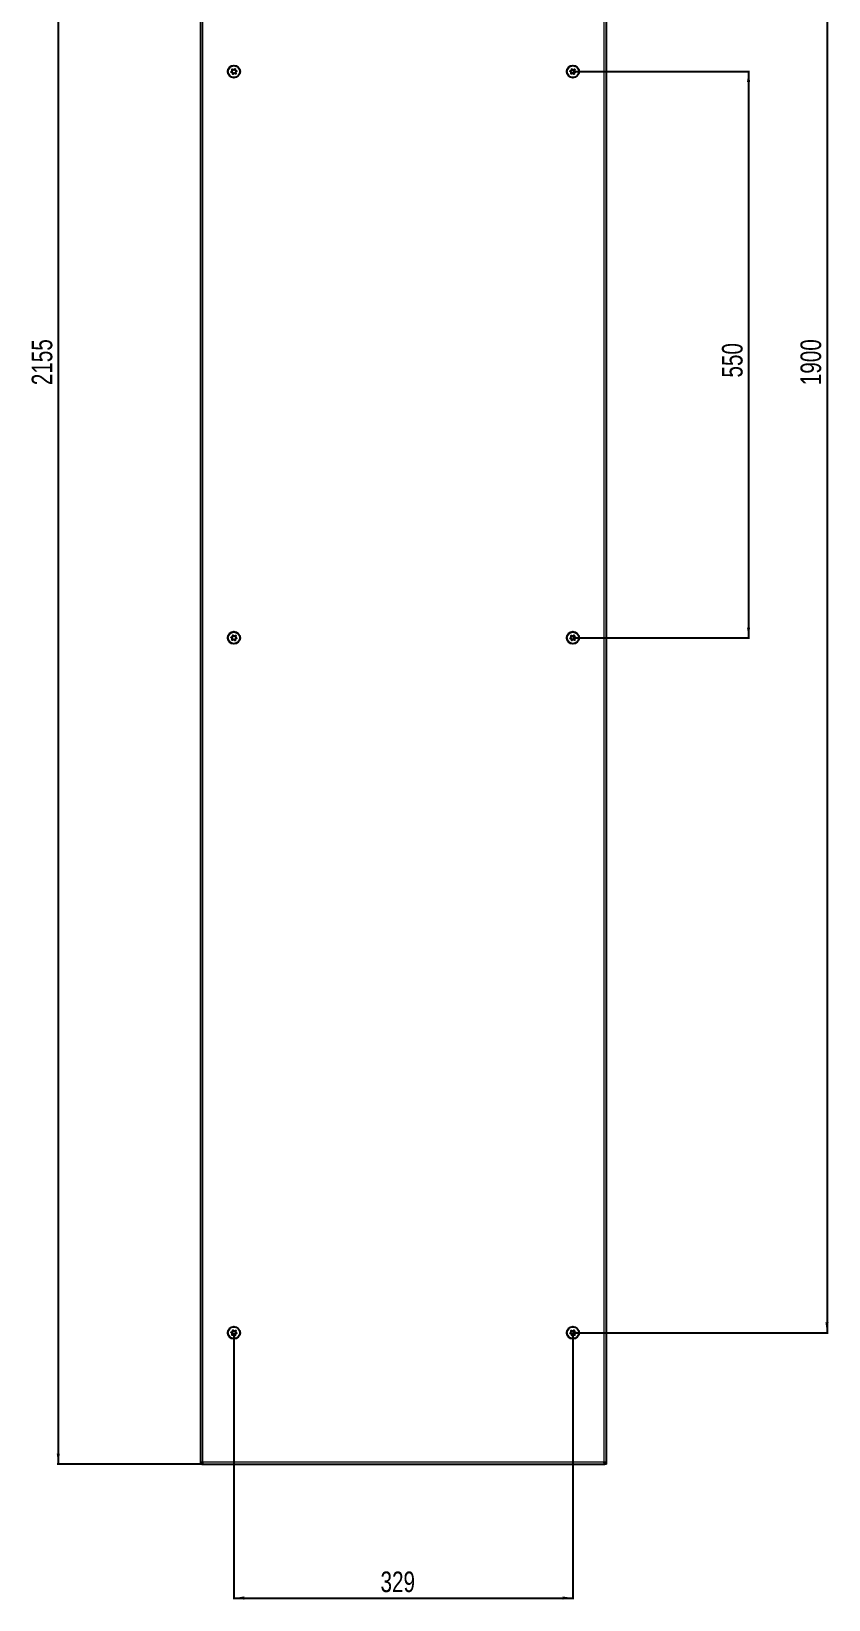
# Model space of a CAD drawing. Header units: millimetres. Extents: x -82 to 1509, y -1292 to 1206.
# Drawn here: x -82 to 692, y -1292 to 231 of the extents above; entities that cross this region are included whole.
import ezdxf

# ---------------------------------------------------------------- set-up
doc = ezdxf.new("R2010")
doc.units = ezdxf.units.MM
doc.layers.add('FORMAT', color=7, linetype='Continuous')
doc.styles.add('SLDTEXTSTYLE0', font='TXT', dxfattribs={"width": 0.75})
doc.dimstyles.new('SLDDIMSTYLE1', dxfattribs={"dimtxt": 20, "dimasz": 10, "dimexe": 0, "dimexo": 0.0625, "dimgap": 5, "dimtad": 2, "dimdec": 1, "dimrnd": 1e-09, "dimzin": 12, "dimdsep": 46, "dimtxsty": 'SLDTEXTSTYLE0', "dimsah": 1, "dimcen": 0.09, "dimadec": 0, "dimazin": 3, "dimtfac": 1, "dimtofl": 0, "dimtmove": 0, "dimatfit": 3, "dimfxl": 0, "dimfrac": 2, "dimtolj": 1, "dimtzin": 12, "dimarcsym": 0})

# ---------------------------------------------------------------- blocks, each defined once
blk = doc.blocks.new('_D_1')
at = {"layer": 'FORMAT'}
for p, q in [((81.9, 994.6), (-57.1, 994.6)), ((-56.1, 994.6), (-56.1, -1160.4)), ((81.9, -1160.4), (-57.1, -1160.4))]:
    blk.add_line(p, q, dxfattribs=at)
for points in [[(-56.1, 994.6), (-57.6, 984.6), (-54.6, 984.6)], [(-56.1, -1160.4), (-54.6, -1150.4), (-57.6, -1150.4)]]:
    blk.add_solid(points, dxfattribs=at)
at = {"layer": 'FORMAT', "insert": (-81.9, -112.5), "char_height": 20, "attachment_point": 1, "rotation": 90, "style": 'SLDTEXTSTYLE0'}
blk.add_mtext('2155', dxfattribs=at)
blk = doc.blocks.new('_D_3')
at = {"layer": 'FORMAT'}
for p, q in [((443.4, 867.1), (691.1, 867.1)), ((690.1, 867.1), (690.1, -1032.9)), ((443.4, -1032.9), (691.1, -1032.9))]:
    blk.add_line(p, q, dxfattribs=at)
for points in [[(690.1, 867.1), (688.5, 857.1), (691.6, 857.1)], [(690.1, -1032.9), (691.6, -1022.9), (688.5, -1022.9)]]:
    blk.add_solid(points, dxfattribs=at)
at = {"layer": 'FORMAT', "insert": (664.3, -112.5), "char_height": 20, "attachment_point": 1, "rotation": 90, "style": 'SLDTEXTSTYLE0'}
blk.add_mtext('1900', dxfattribs=at)
blk = doc.blocks.new('_D_4')
at = {"layer": 'FORMAT'}
for p, q in [((114.4, -1032.9), (114.4, -1291.6)), ((443.4, -1032.9), (443.4, -1291.6)), ((114.4, -1290.6), (443.4, -1290.6))]:
    blk.add_line(p, q, dxfattribs=at)
for points in [[(114.4, -1290.6), (124.4, -1292.1), (124.4, -1289)], [(443.4, -1290.6), (433.4, -1289), (433.4, -1292.1)]]:
    blk.add_solid(points, dxfattribs=at)
at = {"layer": 'FORMAT', "insert": (256.7, -1264.8), "char_height": 20, "attachment_point": 1, "style": 'SLDTEXTSTYLE0'}
blk.add_mtext('329', dxfattribs=at)
blk = doc.blocks.new('_D_5')
at = {"layer": 'FORMAT'}
for p, q in [((443.4, 192.1), (614.9, 192.1)), ((613.9, 192.1), (613.9, -357.9)), ((443.4, -357.9), (614.9, -357.9))]:
    blk.add_line(p, q, dxfattribs=at)
for points in [[(613.9, 192.1), (612.4, 182.1), (615.4, 182.1)], [(613.9, -357.9), (615.4, -347.9), (612.4, -347.9)]]:
    blk.add_solid(points, dxfattribs=at)
at = {"layer": 'FORMAT', "insert": (588.1, -105.1), "char_height": 20, "attachment_point": 1, "rotation": 90, "style": 'SLDTEXTSTYLE0'}
blk.add_mtext('550', dxfattribs=at)

msp = doc.modelspace()

# ---------------------------------------------------------------- linework, layer by layer
at = {"color": 7, "linetype": 'Continuous', "lineweight": 25}
for p, q in [((81.9, 994.59), (81.9, -1160.41)), ((475.9, -1160.41), (475.9, 994.59)), ((83.4, -1160.41), (81.9, -1160.41)), ((83.4, -1160.41), (83.6, -1160.41)), ((83.6, -1159.3), (83.6, -1160.41)), ((83.6, -1160.41), (474.2, -1160.41)), ((474.2, -1159.3), (474.2, -1160.41)), ((474.2, -1160.41), (474.4, -1160.41)), ((475.9, -1160.41), (474.4, -1160.41))]:
    msp.add_line(p, q, dxfattribs=at)
at = {"color": 8, "linetype": 'Continuous', "lineweight": 18}
for p, q in [((84, 992.49), (84, -1158.31)), ((473.8, -1158.31), (473.8, 992.49)), ((84, -1158.31), (473.8, -1158.31))]:
    msp.add_line(p, q, dxfattribs=at)
at = {"color": 7, "linetype": 'Continuous', "lineweight": 25}
for centre, radius in [((114.4, 192.09), 6), ((443.4, 192.09), 6), ((114.4, 192.09), 5.78), ((114.4, 192.09), 1.85), ((443.4, 192.09), 5.78), ((443.4, 192.09), 1.85), ((114.4, -357.91), 6), ((114.4, -357.91), 5.78), ((114.4, -357.91), 1.85), ((443.4, -357.91), 6), ((443.4, -357.91), 5.78), ((443.4, -357.91), 1.85), ((114.4, -1032.91), 6), ((114.4, -1032.91), 5.78), ((114.4, -1032.91), 1.85), ((443.4, -1032.91), 6), ((443.4, -1032.91), 5.78), ((443.4, -1032.91), 1.85)]:
    msp.add_circle(centre, radius, dxfattribs=at)
for points, knots in [([(115.44, 194.69), (115.42, 194.69), (115.4, 194.7), (115.34, 194.68), (115.22, 194.61), (114.92, 194.35), (114.51, 194), (113.89, 193.88), (113.4, 194.04), (113.04, 194.21), (112.82, 194.29), (112.73, 194.31), (112.68, 194.3), (112.66, 194.28), (112.64, 194.25), (112.62, 194.19), (112.64, 193.92), (112.75, 193.46), (112.75, 192.74), (112.26, 192.23), (111.86, 191.97), (111.66, 191.79), (111.63, 191.73), (111.62, 191.69), (111.63, 191.66), (111.65, 191.63), (111.68, 191.61), (111.76, 191.56), (111.96, 191.48), (112.33, 191.35), (112.79, 191.13), (113.16, 190.62), (113.22, 190.08), (113.26, 189.69), (113.3, 189.55), (113.33, 189.5), (113.36, 189.48), (113.4, 189.48), (113.45, 189.49), (113.58, 189.57), (113.87, 189.82), (114.28, 190.17), (114.91, 190.29), (115.4, 190.13), (115.75, 189.97), (115.98, 189.88), (116.07, 189.87), (116.11, 189.87), (116.14, 189.89), (116.16, 189.92), (116.18, 189.99), (116.15, 190.25), (116.04, 190.72), (116.05, 191.43), (116.53, 191.95), (116.93, 192.2), (117.13, 192.38), (117.17, 192.45), (117.17, 192.48), (117.16, 192.51), (117.14, 192.54), (117.11, 192.57), (117.04, 192.61), (116.83, 192.7), (116.47, 192.82), (116, 193.04), (115.63, 193.55), (115.58, 194.09), (115.54, 194.48), (115.5, 194.62), (115.46, 194.67), (115.44, 194.68), (115.44, 194.69)], [0, 0, 0, 0, 0.00200873, 0.00442003, 0.00936469, 0.02552819, 0.06770529, 0.09578618, 0.12464563, 0.1503415, 0.16051935, 0.16339425, 0.16569651, 0.16724481, 0.16887414, 0.1707699, 0.17860577, 0.21199411, 0.24999446, 0.2879948, 0.32138314, 0.32921901, 0.33111477, 0.3327441, 0.3342924, 0.33621663, 0.33853534, 0.3413178, 0.34966197, 0.37535784, 0.40421729, 0.43229818, 0.47447528, 0.49063878, 0.4966691, 0.49844005, 0.5, 0.50200873, 0.50442003, 0.50936469, 0.52552819, 0.56770529, 0.59578618, 0.62464563, 0.6503415, 0.66051935, 0.66339425, 0.66569651, 0.66724481, 0.66887414, 0.6707699, 0.67860577, 0.71199411, 0.74999446, 0.7879948, 0.82138314, 0.82921901, 0.83111477, 0.8327441, 0.8342924, 0.83621663, 0.83853534, 0.8413178, 0.84966197, 0.87535784, 0.90421729, 0.93229818, 0.97447528, 0.99063878, 0.9966691, 0.99844005, 1, 1, 1, 1]), ([(442.36, 194.69), (442.35, 194.68), (442.33, 194.67), (442.3, 194.61), (442.26, 194.48), (442.22, 194.09), (442.16, 193.55), (441.79, 193.04), (441.33, 192.82), (440.95, 192.69), (440.73, 192.6), (440.66, 192.54), (440.63, 192.51), (440.62, 192.48), (440.63, 192.45), (440.66, 192.38), (440.86, 192.2), (441.26, 191.95), (441.75, 191.43), (441.75, 190.72), (441.64, 190.25), (441.62, 189.99), (441.64, 189.92), (441.66, 189.89), (441.68, 189.87), (441.72, 189.87), (441.76, 189.87), (441.84, 189.89), (442.05, 189.97), (442.4, 190.13), (442.89, 190.29), (443.51, 190.17), (443.92, 189.82), (444.22, 189.56), (444.35, 189.49), (444.41, 189.48), (444.44, 189.48), (444.47, 189.51), (444.5, 189.56), (444.54, 189.7), (444.58, 190.08), (444.63, 190.62), (445, 191.13), (445.47, 191.35), (445.84, 191.48), (446.06, 191.57), (446.14, 191.63), (446.16, 191.66), (446.17, 191.69), (446.17, 191.73), (446.13, 191.79), (445.93, 191.97), (445.53, 192.23), (445.05, 192.74), (445.04, 193.46), (445.15, 193.92), (445.18, 194.19), (445.16, 194.25), (445.14, 194.28), (445.11, 194.3), (445.08, 194.3), (445.03, 194.3), (444.95, 194.28), (444.74, 194.2), (444.4, 194.04), (443.91, 193.88), (443.28, 194), (442.87, 194.35), (442.57, 194.61), (442.45, 194.68), (442.39, 194.69), (442.37, 194.69), (442.36, 194.69)], [0, 0, 0, 0, 0.0020087, 0.00442, 0.0093647, 0.0255282, 0.0677053, 0.0957862, 0.1246456, 0.1503415, 0.1605194, 0.1633943, 0.1656965, 0.1672448, 0.1688741, 0.1707699, 0.1786058, 0.2119941, 0.2499945, 0.2879948, 0.3213831, 0.329219, 0.3311148, 0.3327441, 0.3342924, 0.3362166, 0.3385353, 0.3413178, 0.349662, 0.3753578, 0.4042173, 0.4322982, 0.4744753, 0.4906388, 0.4966691, 0.49844, 0.5, 0.5020087, 0.50442, 0.5093647, 0.5255282, 0.5677053, 0.5957862, 0.6246456, 0.6503415, 0.6605194, 0.6633943, 0.6656965, 0.6672448, 0.6688741, 0.6707699, 0.6786058, 0.7119941, 0.7499945, 0.7879948, 0.8213831, 0.829219, 0.8311148, 0.8327441, 0.8342924, 0.8362166, 0.8385353, 0.8413178, 0.849662, 0.8753578, 0.9042173, 0.9322982, 0.9744753, 0.9906388, 0.9966691, 0.99844, 1, 1, 1, 1]), ([(115.44, -360.51), (115.45, -360.51), (115.47, -360.49), (115.5, -360.44), (115.54, -360.3), (115.58, -359.92), (115.63, -359.38), (116, -358.87), (116.47, -358.65), (116.84, -358.52), (117.06, -358.43), (117.14, -358.37), (117.16, -358.34), (117.17, -358.31), (117.17, -358.27), (117.13, -358.21), (116.93, -358.03), (116.53, -357.77), (116.05, -357.26), (116.04, -356.54), (116.15, -356.08), (116.18, -355.81), (116.16, -355.75), (116.14, -355.72), (116.11, -355.7), (116.08, -355.7), (116.03, -355.7), (115.95, -355.72), (115.74, -355.8), (115.4, -355.96), (114.91, -356.12), (114.28, -356), (113.87, -355.65), (113.57, -355.39), (113.45, -355.32), (113.39, -355.31), (113.36, -355.31), (113.33, -355.34), (113.3, -355.38), (113.26, -355.52), (113.22, -355.91), (113.16, -356.45), (112.79, -356.96), (112.33, -357.18), (111.95, -357.31), (111.73, -357.4), (111.66, -357.46), (111.63, -357.49), (111.62, -357.52), (111.63, -357.55), (111.66, -357.62), (111.86, -357.8), (112.26, -358.05), (112.75, -358.57), (112.75, -359.28), (112.64, -359.75), (112.62, -360.01), (112.64, -360.08), (112.66, -360.11), (112.68, -360.13), (112.72, -360.13), (112.76, -360.13), (112.84, -360.11), (113.05, -360.03), (113.4, -359.87), (113.89, -359.71), (114.51, -359.83), (114.92, -360.18), (115.22, -360.44), (115.35, -360.51), (115.41, -360.52), (115.43, -360.52), (115.44, -360.51)], [0, 0, 0, 0, 0.0020087, 0.00442, 0.0093647, 0.0255282, 0.0677053, 0.0957862, 0.1246456, 0.1503415, 0.1605194, 0.1633943, 0.1656965, 0.1672448, 0.1688741, 0.1707699, 0.1786058, 0.2119941, 0.2499945, 0.2879948, 0.3213831, 0.329219, 0.3311148, 0.3327441, 0.3342924, 0.3362166, 0.3385353, 0.3413178, 0.349662, 0.3753578, 0.4042173, 0.4322982, 0.4744753, 0.4906388, 0.4966691, 0.49844, 0.5, 0.5020087, 0.50442, 0.5093647, 0.5255282, 0.5677053, 0.5957862, 0.6246456, 0.6503415, 0.6605194, 0.6633943, 0.6656965, 0.6672448, 0.6688741, 0.6707699, 0.6786058, 0.7119941, 0.7499945, 0.7879948, 0.8213831, 0.829219, 0.8311148, 0.8327441, 0.8342924, 0.8362166, 0.8385353, 0.8413178, 0.849662, 0.8753578, 0.9042173, 0.9322982, 0.9744753, 0.9906388, 0.9966691, 0.99844, 1, 1, 1, 1]), ([(442.36, -360.51), (442.37, -360.52), (442.4, -360.52), (442.46, -360.51), (442.58, -360.43), (442.87, -360.18), (443.28, -359.83), (443.91, -359.71), (444.4, -359.87), (444.75, -360.03), (444.98, -360.12), (445.07, -360.13), (445.11, -360.13), (445.14, -360.11), (445.16, -360.08), (445.18, -360.01), (445.15, -359.75), (445.04, -359.28), (445.05, -358.57), (445.53, -358.05), (445.93, -357.8), (446.13, -357.62), (446.17, -357.55), (446.17, -357.52), (446.16, -357.49), (446.14, -357.46), (446.11, -357.43), (446.04, -357.39), (445.83, -357.3), (445.47, -357.18), (445, -356.96), (444.63, -356.45), (444.58, -355.91), (444.54, -355.52), (444.5, -355.37), (444.46, -355.33), (444.43, -355.31), (444.4, -355.31), (444.34, -355.32), (444.22, -355.4), (443.92, -355.65), (443.51, -356), (442.89, -356.12), (442.4, -355.96), (442.04, -355.79), (441.82, -355.71), (441.73, -355.69), (441.68, -355.7), (441.66, -355.72), (441.64, -355.75), (441.62, -355.81), (441.64, -356.08), (441.75, -356.54), (441.75, -357.26), (441.26, -357.77), (440.86, -358.03), (440.66, -358.21), (440.63, -358.27), (440.62, -358.31), (440.63, -358.34), (440.65, -358.37), (440.68, -358.39), (440.76, -358.44), (440.96, -358.52), (441.33, -358.65), (441.79, -358.87), (442.16, -359.38), (442.22, -359.92), (442.26, -360.31), (442.3, -360.45), (442.33, -360.5), (442.35, -360.51), (442.36, -360.51)], [0, 0, 0, 0, 0.00200873, 0.00442003, 0.00936469, 0.02552819, 0.06770529, 0.09578618, 0.12464563, 0.1503415, 0.16051935, 0.16339425, 0.16569651, 0.16724481, 0.16887414, 0.1707699, 0.17860577, 0.21199411, 0.24999446, 0.2879948, 0.32138314, 0.32921901, 0.33111477, 0.3327441, 0.3342924, 0.33621663, 0.33853534, 0.3413178, 0.34966197, 0.37535784, 0.40421729, 0.43229818, 0.47447528, 0.49063878, 0.4966691, 0.49844005, 0.5, 0.50200873, 0.50442003, 0.50936469, 0.52552819, 0.56770529, 0.59578618, 0.62464563, 0.6503415, 0.66051935, 0.66339425, 0.66569651, 0.66724481, 0.66887414, 0.6707699, 0.67860577, 0.71199411, 0.74999446, 0.7879948, 0.82138314, 0.82921901, 0.83111477, 0.8327441, 0.8342924, 0.83621663, 0.83853534, 0.8413178, 0.84966197, 0.87535784, 0.90421729, 0.93229818, 0.97447528, 0.99063878, 0.9966691, 0.99844005, 1, 1, 1, 1]), ([(115.44, -1035.51), (115.45, -1035.51), (115.47, -1035.49), (115.5, -1035.44), (115.54, -1035.3), (115.58, -1034.92), (115.63, -1034.38), (116, -1033.87), (116.47, -1033.65), (116.84, -1033.52), (117.06, -1033.43), (117.14, -1033.37), (117.16, -1033.34), (117.17, -1033.31), (117.17, -1033.27), (117.13, -1033.21), (116.93, -1033.03), (116.53, -1032.77), (116.05, -1032.26), (116.04, -1031.54), (116.15, -1031.08), (116.18, -1030.81), (116.16, -1030.75), (116.14, -1030.72), (116.11, -1030.7), (116.08, -1030.7), (116.03, -1030.7), (115.95, -1030.72), (115.74, -1030.8), (115.4, -1030.96), (114.91, -1031.12), (114.28, -1031), (113.87, -1030.65), (113.57, -1030.39), (113.45, -1030.32), (113.39, -1030.31), (113.36, -1030.31), (113.33, -1030.34), (113.3, -1030.38), (113.26, -1030.52), (113.22, -1030.91), (113.16, -1031.45), (112.79, -1031.96), (112.33, -1032.18), (111.95, -1032.31), (111.73, -1032.4), (111.66, -1032.46), (111.63, -1032.49), (111.62, -1032.52), (111.63, -1032.55), (111.66, -1032.62), (111.86, -1032.8), (112.26, -1033.05), (112.75, -1033.57), (112.75, -1034.28), (112.64, -1034.75), (112.62, -1035.01), (112.64, -1035.08), (112.66, -1035.11), (112.68, -1035.13), (112.72, -1035.13), (112.76, -1035.13), (112.84, -1035.11), (113.05, -1035.03), (113.4, -1034.87), (113.89, -1034.71), (114.51, -1034.83), (114.92, -1035.18), (115.22, -1035.44), (115.35, -1035.51), (115.41, -1035.52), (115.43, -1035.52), (115.44, -1035.51)], [0, 0, 0, 0, 0.0020087, 0.00442, 0.0093647, 0.0255282, 0.0677053, 0.0957862, 0.1246456, 0.1503415, 0.1605194, 0.1633943, 0.1656965, 0.1672448, 0.1688741, 0.1707699, 0.1786058, 0.2119941, 0.2499945, 0.2879948, 0.3213831, 0.329219, 0.3311148, 0.3327441, 0.3342924, 0.3362166, 0.3385353, 0.3413178, 0.349662, 0.3753578, 0.4042173, 0.4322982, 0.4744753, 0.4906388, 0.4966691, 0.49844, 0.5, 0.5020087, 0.50442, 0.5093647, 0.5255282, 0.5677053, 0.5957862, 0.6246456, 0.6503415, 0.6605194, 0.6633943, 0.6656965, 0.6672448, 0.6688741, 0.6707699, 0.6786058, 0.7119941, 0.7499945, 0.7879948, 0.8213831, 0.829219, 0.8311148, 0.8327441, 0.8342924, 0.8362166, 0.8385353, 0.8413178, 0.849662, 0.8753578, 0.9042173, 0.9322982, 0.9744753, 0.9906388, 0.9966691, 0.99844, 1, 1, 1, 1]), ([(442.36, -1035.51), (442.37, -1035.52), (442.4, -1035.52), (442.46, -1035.51), (442.58, -1035.43), (442.87, -1035.18), (443.28, -1034.83), (443.91, -1034.71), (444.4, -1034.87), (444.75, -1035.03), (444.98, -1035.12), (445.07, -1035.13), (445.11, -1035.13), (445.14, -1035.11), (445.16, -1035.08), (445.18, -1035.01), (445.15, -1034.75), (445.04, -1034.28), (445.05, -1033.57), (445.53, -1033.05), (445.93, -1032.8), (446.13, -1032.62), (446.17, -1032.55), (446.17, -1032.52), (446.16, -1032.49), (446.14, -1032.46), (446.11, -1032.43), (446.04, -1032.39), (445.83, -1032.3), (445.47, -1032.18), (445, -1031.96), (444.63, -1031.45), (444.58, -1030.91), (444.54, -1030.52), (444.5, -1030.37), (444.46, -1030.33), (444.43, -1030.31), (444.4, -1030.31), (444.34, -1030.32), (444.22, -1030.4), (443.92, -1030.65), (443.51, -1031), (442.89, -1031.12), (442.4, -1030.96), (442.04, -1030.79), (441.82, -1030.71), (441.73, -1030.69), (441.68, -1030.7), (441.66, -1030.72), (441.64, -1030.75), (441.62, -1030.81), (441.64, -1031.08), (441.75, -1031.54), (441.75, -1032.26), (441.26, -1032.77), (440.86, -1033.03), (440.66, -1033.21), (440.63, -1033.27), (440.62, -1033.31), (440.63, -1033.34), (440.65, -1033.37), (440.68, -1033.39), (440.76, -1033.44), (440.96, -1033.52), (441.33, -1033.65), (441.79, -1033.87), (442.16, -1034.38), (442.22, -1034.92), (442.26, -1035.31), (442.3, -1035.45), (442.33, -1035.5), (442.35, -1035.51), (442.36, -1035.51)], [0, 0, 0, 0, 0.0020087, 0.00442, 0.0093647, 0.0255282, 0.0677053, 0.0957862, 0.1246456, 0.1503415, 0.1605194, 0.1633943, 0.1656965, 0.1672448, 0.1688741, 0.1707699, 0.1786058, 0.2119941, 0.2499945, 0.2879948, 0.3213831, 0.329219, 0.3311148, 0.3327441, 0.3342924, 0.3362166, 0.3385353, 0.3413178, 0.349662, 0.3753578, 0.4042173, 0.4322982, 0.4744753, 0.4906388, 0.4966691, 0.49844, 0.5, 0.5020087, 0.50442, 0.5093647, 0.5255282, 0.5677053, 0.5957862, 0.6246456, 0.6503415, 0.6605194, 0.6633943, 0.6656965, 0.6672448, 0.6688741, 0.6707699, 0.6786058, 0.7119941, 0.7499945, 0.7879948, 0.8213831, 0.829219, 0.8311148, 0.8327441, 0.8342924, 0.8362166, 0.8385353, 0.8413178, 0.849662, 0.8753578, 0.9042173, 0.9322982, 0.9744753, 0.9906388, 0.9966691, 0.99844, 1, 1, 1, 1]), ([(81.9, -1160.41), (81.9, -1160.24), (81.95, -1160.06), (82.16, -1159.71), (82.32, -1159.54), (82.71, -1159.19), (82.94, -1159.01), (83.45, -1158.66), (83.72, -1158.49), (84, -1158.31)], [0, 0, 0, 0, 0.25, 0.25, 0.5, 0.5, 0.75, 0.75, 1, 1, 1, 1]), ([(83.4, -1160.41), (83.4, -1160.24), (83.41, -1160.06), (83.47, -1159.71), (83.52, -1159.54), (83.63, -1159.19), (83.7, -1159.01), (83.84, -1158.66), (83.92, -1158.49), (84, -1158.31)], [0, 0, 0, 0, 0.25, 0.25, 0.5, 0.5, 0.75, 0.75, 1, 1, 1, 1]), ([(84, -1158.31), (83.96, -1158.59), (83.93, -1158.86), (83.86, -1159.37), (83.83, -1159.6), (83.76, -1159.99), (83.73, -1160.15), (83.66, -1160.36), (83.63, -1160.41), (83.6, -1160.41)], [0, 0, 0, 0, 0.25, 0.25, 0.5, 0.5, 0.75, 0.75, 1, 1, 1, 1]), ([(474.2, -1160.41), (474.16, -1160.41), (474.13, -1160.36), (474.06, -1160.15), (474.03, -1159.99), (473.96, -1159.6), (473.93, -1159.37), (473.86, -1158.86), (473.83, -1158.59), (473.8, -1158.31)], [0, 0, 0, 0, 0.25, 0.25, 0.5, 0.5, 0.75, 0.75, 1, 1, 1, 1]), ([(473.8, -1158.31), (474.08, -1158.49), (474.34, -1158.66), (474.86, -1159.02), (475.09, -1159.19), (475.48, -1159.54), (475.63, -1159.71), (475.84, -1160.06), (475.9, -1160.24), (475.9, -1160.41)], [0, 0, 0, 0, 0.25, 0.25, 0.5, 0.5, 0.75, 0.75, 1, 1, 1, 1]), ([(473.8, -1158.31), (473.96, -1158.67), (474.11, -1159.02), (474.33, -1159.72), (474.4, -1160.06), (474.4, -1160.41)], [0, 0, 0, 0, 0.5, 0.5, 1, 1, 1, 1])]:
    msp.add_open_spline(points, degree=3, knots=knots, dxfattribs=at)

# ---------------------------------------------------------------- dimensions: what is measured, and where the dimension line sits
at = {"layer": 'FORMAT'}
for base, p1, p2, picture, middle in [((-56.11, -1160.41), (81.9, 994.59), (81.9, -1160.41), '_D_1', (-56.11, -82.91)), ((690.07, -1032.91), (443.4, 867.09), (443.4, -1032.91), '_D_3', (690.07, -82.91)), ((613.9, -357.91), (443.4, 192.09), (443.4, -357.91), '_D_5', (613.9, -82.91))]:
    dim = msp.add_linear_dim(base=base, p1=p1, p2=p2, angle=90, dimstyle='SLDDIMSTYLE1', dxfattribs=at)
    dim.commit()
    dim.dimension.update_dxf_attribs({"geometry": picture, "text_midpoint": middle, "dimtype": 160})
dim = msp.add_linear_dim(base=(443.4, -1290.58), p1=(114.4, -1032.91), p2=(443.4, -1032.91), dimstyle='SLDDIMSTYLE1', dxfattribs=at)
dim.commit()
dim.dimension.update_dxf_attribs({"geometry": '_D_4', "text_midpoint": (278.9, -1290.58), "dimtype": 160})

doc.saveas('drawing.dxf')
